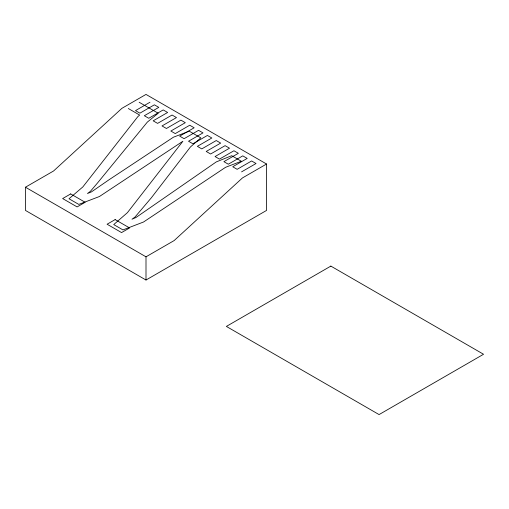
<?xml version="1.0" encoding="UTF-8"?>
<svg xmlns="http://www.w3.org/2000/svg" width="509" height="509" viewBox="0 0 509 509"><rect width="100%" height="100%" fill="white"/><g stroke="black" fill="none" stroke-linecap="round" stroke-linejoin="round"><path stroke-width="0.76" d="M149.951 102.264L135.489 110.618L139.905 113.17L154.373 104.822L158.795 107.374L144.327 115.721L148.749 118.273L163.211 109.925L167.633 112.476L153.164 120.83L157.586 123.382L172.055 115.028L176.477 117.579L162.008 125.933L166.43 128.484L180.892 120.13L185.314 122.682L170.846 131.036L175.268 133.587L189.736 125.233L194.158 127.784L179.69 136.138L184.112 138.69L198.574 130.342L202.996 132.894L188.527 141.241L192.949 143.792L207.417 135.445L211.839 137.996L197.371 146.35L201.793 148.902L216.255 140.548L220.677 143.099L206.209 151.453L210.631 154.004L225.099 145.65L229.514 148.202L215.052 156.556L219.474 159.107L233.936 150.753L238.358 153.304L223.89 161.658L228.312 164.21L242.78 155.862L247.196 158.414L232.734 166.761L237.149 169.319L251.618 160.965L256.04 163.516L241.571 171.87M25.45 187.217L53.579 170.979L121.893 108.341L146 94.419L266.557 164.019L266.557 210.421L146 280.02L25.45 210.421L25.45 187.217L146 256.822L174.129 240.579L242.443 177.94L266.557 164.019M139.154 102.245L158.21 113.246L147.336 122.103L97.505 182.986L90.405 191.314L87.478 193.509L91.435 191.906L108.843 179.9L173.461 137.182L189.272 131.182L200.807 137.844L190.43 146.98L151.332 197.816L134.993 217.057L132.003 219.214L135.884 217.566L216.28 161.907L231.729 155.697L241.342 161.245L225.602 167.289L143.551 222L122.955 229.909L113.736 224.584L127.403 212.673L182.896 141.241L99.427 196.519L78.774 204.402L69.014 198.764L82.827 186.937L137.844 116.618L139.657 115.066L128.306 108.512M146 256.822L146 280.02M70.681 193.923L62.645 198.567L77.114 206.915L85.149 202.277L70.681 193.923M115.129 219.589L107.094 224.227L121.562 232.581L129.598 227.943L115.129 219.589M330.85 266.099L226.371 326.422L379.071 414.581L483.55 354.264L330.85 266.099"/></g></svg>
